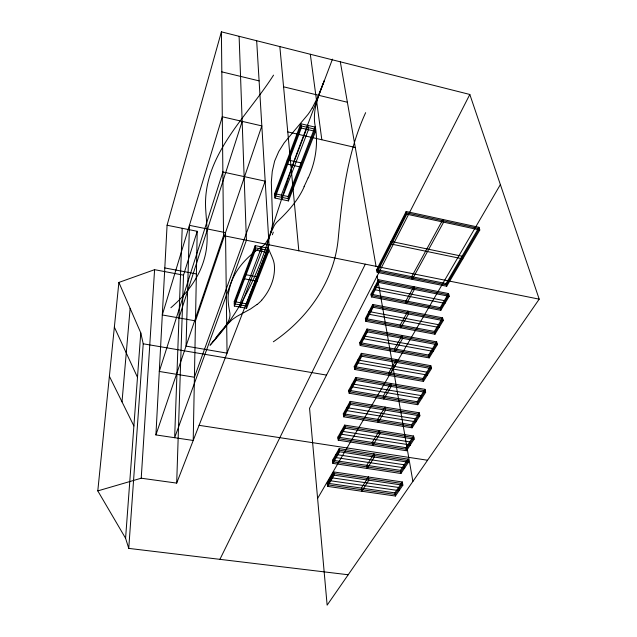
<?xml version="1.0" encoding="UTF-8"?>
<svg xmlns="http://www.w3.org/2000/svg" width="637" height="637" viewBox="0 0 637 637"><rect width="100%" height="100%" fill="white"/><g stroke="black" fill="none" stroke-linecap="round" stroke-linejoin="round"><path stroke-width="0.96" d="M167.077 225.243L197.199 231.295L193.21 440.47L155.914 434.92L167.077 225.243L221.405 31.85L469.827 94.467L539.205 299.159L327.131 605.15L309.558 408.317L469.827 94.467M348.2 574.757L128.754 548.393L125.585 538.257L97.795 490.896L141.223 478.212L176.688 483.101L183.512 275.152L197.199 231.295M182.198 228.285L174.649 437.707L246.415 240.253L239.114 36.317M141.223 478.212L154.592 269.674L183.512 275.152M128.754 548.393L143.221 343.797L140.777 332.88L118.88 282.43L154.592 269.674M125.585 538.257L140.777 332.88M122.009 401.859L130.131 308.348M97.795 490.896L118.88 282.43M269.371 236.558C257.316 276.554 238.835 314.495 210.035 345.23L213.913 340.413M178.965 317.935L242.164 121.364M270.223 233.906L294.636 159.258L332.474 59.122M155.914 434.92L223.531 235.642L221.405 31.85M234.249 301.612L255.198 245.619L268.026 248.183L268.288 252.602L246.583 308.292L234.344 306.039L234.249 301.612L246.431 303.865L246.583 308.292M274.635 193.656L300.783 123.761L315.004 127.081L315.554 131.373L288.442 200.918L274.945 198.035L274.635 193.656L288.059 196.538L288.442 200.918M234.344 306.039L255.397 250.03L255.198 245.619M274.945 198.035L301.261 128.045L300.783 123.761M176.688 483.101L269.045 244.807L256.671 40.736M246.431 303.865L268.026 248.183M288.059 196.538L315.004 127.081M365.646 112.661C347.547 152.235 342.204 195.567 338.255 238.405C334.409 280.925 308.125 318.205 273.345 341.782M308.228 177.866C315.801 161.424 318.46 142.959 315.028 125.139C312.281 109.668 318.978 94.865 324.257 80.724L317.767 97.095L312.21 108.083M219.908 559.342L365.296 264.172M376.69 269.658L406.175 211.5L478.992 227.313L479.788 229.989L446.704 286.244L377.16 272.357L376.69 269.658L446.051 283.561L446.704 286.244M304.183 186.705C298.052 200.583 287.789 211.81 276.896 222.082A35.513 26.236 -15 0 0 274.26 225.538L267.994 239.329L265.605 243.207A30.226 23.776 9.8 0 1 263.607 245.484M377.16 272.357L406.764 214.175L406.175 211.5M371.013 294.19L378.45 279.715L448.512 293.577L449.181 296.316L440.82 310.33L371.459 296.946L371.013 294.19L440.183 307.591L440.82 310.33M371.459 296.946L378.927 282.47L378.45 279.715M365.375 318.508L372.701 304.462L442.572 317.815L443.225 320.618L434.983 334.218L365.805 321.327L365.375 318.508L434.362 331.415L434.983 334.218M365.805 321.327L373.163 307.281L372.701 304.462M359.786 342.626L366.992 329.003L436.679 341.854L437.316 344.713L429.187 357.906L360.208 345.501L359.786 342.626L428.59 355.056L429.187 357.906M360.208 345.501L367.438 331.877L366.992 329.003M354.244 366.546L361.338 353.328L430.835 365.694L431.448 368.608L423.446 381.404L354.642 369.468L354.244 366.546L422.864 378.497L430.835 365.694M354.642 369.468L361.768 356.266L361.338 353.328M348.75 390.258L355.733 377.454L425.038 389.334L425.635 392.304L417.753 404.702L349.132 393.244L348.75 390.258L417.187 401.74L425.038 389.334M349.132 393.244L356.147 380.448L355.733 377.454M343.303 413.779L350.175 401.382L419.297 412.784L419.871 415.802L412.099 427.817L343.669 416.821L343.303 413.779L411.55 424.799L419.297 412.784M343.669 416.821L350.565 404.423L350.175 401.382M337.897 437.109L344.665 425.102L413.596 436.034L414.154 439.108L406.502 450.741L338.247 440.199L337.897 437.109L405.968 447.676L413.596 436.034M338.247 440.199L345.039 428.199L344.665 425.102M332.538 460.24L339.195 448.623L407.943 459.102L408.484 462.223L400.944 473.482L332.872 463.386L332.538 460.24L400.426 470.361L407.943 459.102M332.872 463.386L339.553 451.776L339.195 448.623M317.608 498.429L500.371 184.587M327.219 483.188L333.772 471.953L402.337 481.97L402.863 485.155L395.426 496.032L327.537 486.381L327.219 483.188L394.932 492.871L402.337 481.97M446.051 283.561L478.992 227.313M327.537 486.381L334.114 475.162L333.772 471.953M440.183 307.591L448.512 293.577M434.362 331.415L442.572 317.815M428.59 355.056L436.679 341.854M273.544 75.126C247.013 116.834 202.2 155.858 205.711 209.517C206.73 225.896 209.071 242.705 204.318 258.757C198.983 278.25 186.028 294.74 170.891 307.719M213.061 341.48L225.896 325.921L232.218 319.575L236.765 316.478L250.476 309.009L257.069 304.43M215.8 338.088C220.601 330.269 230.785 323.516 229.933 313.356C228.587 305.776 227.035 297.941 229.097 290.313C232.967 270.614 247.331 255.915 263.599 245.476M261.664 300.17C269.817 290.87 275.208 278.417 274.42 265.908C274.085 258.511 269.005 252.539 267.787 245.412A26.34 19.166 -14.1 0 1 267.747 242.753L271.736 229.312L272.66 223.022L271.322 182.11L272.262 171.425L274.635 161.065L278.751 151.51L284.229 142.784L308.093 114.302A78.383 64.855 -25.7 0 0 312.138 108.051M334.114 475.162L402.863 485.155M339.553 451.776L408.484 462.223M199.078 425.325L427.562 460.24M345.039 428.199L414.154 439.108M350.565 404.423L419.871 415.802M143.221 343.797L326.526 375.089M356.147 380.448L425.635 392.304M361.768 356.266L431.448 368.608M367.438 331.877L437.316 344.713M373.163 307.281L443.225 320.618M164.8 267.938L196.387 273.95M378.927 282.47L449.181 296.316M255.397 250.03L268.288 252.602M223.531 235.642L539.205 299.159M406.764 214.175L479.788 229.989M287.765 131.891L355.287 147.481M301.261 128.045L315.554 131.373M221.819 71.854L259.108 80.883M283.576 86.807L347.38 102.254M109.389 376.284L133.889 425.938M114.357 327.131L137.488 377.327M422.864 378.497L423.446 381.404M417.187 401.74L417.753 404.702M411.55 424.799L412.099 427.817M340.317 61.821L376.061 266.338M377.128 275.996L412.895 481.405M405.968 447.676L406.502 450.741M400.426 470.361L400.944 473.482M394.932 492.871L395.426 496.032M310.307 54.256L321.82 139.758M279.834 46.581L298.817 250.795M272.381 234.742A98.44 35.568 -54 0 1 273.289 232.155M308.077 177.795A189.03 171.289 25 0 1 304.024 186.625M261.743 300.194A57.895 34.271 -4.1 0 1 257.157 304.462M189.428 225.339L186.052 346.106L227.051 353.153L225.522 232.632L189.428 225.339M222.289 116.778L162.3 314.957L195.495 320.881L261.831 125.903L222.289 116.778M222.862 171.982L159.29 371.459L194.42 377.239L265.183 181.171L222.862 171.982M255.294 247.817L234.297 303.817L246.511 306.071L268.161 250.389L255.294 247.817M301.022 125.895L274.794 195.838L288.25 198.72L315.275 129.223L301.022 125.895M261.624 246.901L240.348 302.742L240.468 307.161L261.855 251.32L261.624 246.901M307.91 125.425L281.363 195.097L281.705 199.477L308.419 129.717L307.91 125.425M406.47 212.838L376.929 271.004L446.378 284.898L479.39 228.651L406.47 212.838M378.689 281.092L371.236 295.568L440.501 308.961L448.846 294.947L378.689 281.092M372.932 305.871L365.59 319.917L434.673 332.817L442.898 319.217L372.932 305.871M367.215 330.436L359.993 344.06L428.892 356.481L436.998 343.279L367.215 330.436M361.553 354.793L354.443 368.003L423.151 379.947L431.145 367.151L361.553 354.793M442.938 219.478L411.685 276.673L412.25 279.364L443.631 222.154L442.938 219.478M355.94 378.951L348.941 391.747L417.466 403.221L425.341 390.815L355.94 378.951M413.803 286.706L405.904 300.951L406.454 303.698L414.384 289.461L413.803 286.706M350.374 402.903L343.486 415.3L411.828 426.304L419.584 414.289L350.374 402.903M407.951 311.198L400.179 325.021L400.705 327.832L408.516 314.009L407.951 311.198M344.848 426.647L338.072 438.654L406.231 449.204L413.875 437.571L344.848 426.647M402.154 335.484L394.494 348.893L395.012 351.759L402.695 338.351L402.154 335.484M339.378 450.2L332.705 461.809L400.681 471.921L408.213 460.662L339.378 450.2M396.405 359.571L388.865 372.573L389.358 375.488L396.931 362.493L396.405 359.571M333.947 473.554L327.378 484.781L395.179 494.447L402.6 483.563L333.947 473.554M390.704 383.45L383.275 396.055L383.753 399.025L391.206 386.428L390.704 383.45M385.051 407.131L377.733 419.345L378.187 422.363L385.536 410.164L385.051 407.131M379.437 430.62L372.231 442.436L372.677 445.518L379.907 433.701L379.437 430.62M373.879 453.91L366.785 465.352L367.207 468.474L374.325 457.048L373.879 453.91M368.361 477.009L361.37 488.069L361.784 491.246L368.799 480.202L368.361 477.009M398.611 487.464L330.476 477.615L330.802 480.816L399.12 490.633L398.611 487.464M404.686 467.892L336.185 457.621L335.842 454.476L404.161 464.771L404.686 467.892M410.3 444.968L341.615 434.243L341.257 431.145L409.758 441.895L410.3 444.968M415.396 418.835L346.711 407.624L347.093 410.666L415.961 421.853L415.396 418.835M421.67 398.547L352.611 386.89L352.221 383.904L421.089 395.585L421.67 398.547M427.419 375.05L358.177 362.915L357.771 359.985L426.822 372.143L427.419 375.05M432.603 348.503L363.361 335.866L363.799 338.741L433.224 351.361L432.603 348.503M438.431 324.671L369.006 311.541L369.46 314.352L439.068 327.466L438.431 324.671M256.926 276.816L244.425 274.412L244.568 278.839L257.125 281.243L256.926 276.816M444.315 300.632L374.699 287.008L375.169 289.763L444.968 303.379L444.315 300.632M462.056 256.225L391.007 241.415L391.54 244.106L462.781 258.909L462.056 256.225M301.102 162.913L287.295 159.823L287.677 164.163L301.564 167.26L301.102 162.913"/></g></svg>
